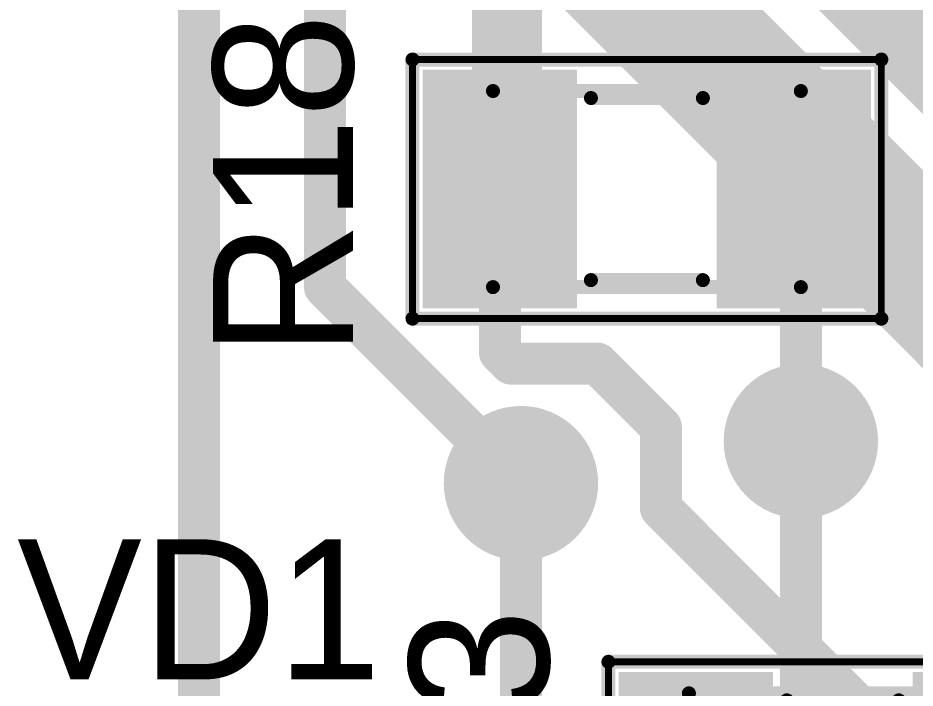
# Model space of a CAD drawing. Header units: millimetres. Extents: x 29.9 to 75.1, y 29.9 to 100.1.
# Drawn here: x 60.11 to 66.52, y 51.74 to 56.52 of the extents above; entities that cross this region are included whole.
import ezdxf

# ---------------------------------------------------------------- set-up
doc = ezdxf.new("R2010")
doc.units = ezdxf.units.MM
for name, color, linetype in [('BottomLayer', 5, 'Continuous'), ('BottomSolder', 6, 'Continuous'), ('Mechanical13', 56, 'Continuous'), ('Mechanical15', 56, 'Continuous'), ('MultiLayer', 9, 'Continuous'), ('TopLayer', 1, 'Continuous'), ('TopOverlay', 2, 'Continuous'), ('TopPaste', 8, 'Continuous'), ('TopSolder', 216, 'Continuous'), ('ViaHoleLayer', 16, 'Continuous')]:
    doc.layers.add(name, color=color, linetype=linetype)

# ---------------------------------------------------------------- blocks, each defined once
blk = doc.blocks.new('SMD_R_0805_1221')
at = {"layer": 'Mechanical13', "const_width": 0.1}
for points in [[(-1.1, -0.7), (-1.1, 0.7)], [(-1.1, 0.7), (1.1, 0.7)], [(1.1, -0.7), (1.1, 0.7)], [(-1.1, -0.7), (1.1, -0.7)]]:
    blk.add_lwpolyline(points, dxfattribs=at)
at = {"layer": 'Mechanical13', "const_width": 0.05}
for points in [[(-1.125, 0.7, 1), (-1.075, 0.7, 1)], [(-1.125, 0.7, 1), (-1.075, 0.7, 1)], [(1.075, 0.7, 1), (1.125, 0.7, 1)], [(1.075, 0.7, 1), (1.125, 0.7, 1)], [(-1.125, -0.7, 1), (-1.075, -0.7, 1)], [(-1.125, -0.7, 1), (-1.075, -0.7, 1)], [(1.075, -0.7, 1), (1.125, -0.7, 1)], [(1.075, -0.7, 1), (1.125, -0.7, 1)]]:
    blk.add_lwpolyline(points, format="xyb", close=True, dxfattribs=at)
at = {"layer": 'Mechanical15', "const_width": 0.05}
for points in [[(-1.675, -0.925), (-1.675, 0.925)], [(-1.675, 0.925), (1.675, 0.925)], [(1.675, -0.925), (1.675, 0.925)], [(-1.675, -0.925), (1.675, -0.925)]]:
    blk.add_lwpolyline(points, dxfattribs=at)
at = {"layer": 'Mechanical15', "const_width": 0.025}
for points in [[(-1.6875, 0.925, 1), (-1.6625, 0.925, 1)], [(-1.6875, 0.925, 1), (-1.6625, 0.925, 1)], [(1.6625, 0.925, 1), (1.6875, 0.925, 1)], [(1.6625, 0.925, 1), (1.6875, 0.925, 1)], [(-1.6875, -0.925, 1), (-1.6625, -0.925, 1)], [(-1.6875, -0.925, 1), (-1.6625, -0.925, 1)], [(1.6625, -0.925, 1), (1.6875, -0.925, 1)], [(1.6625, -0.925, 1), (1.6875, -0.925, 1)]]:
    blk.add_lwpolyline(points, format="xyb", close=True, dxfattribs=at)
at = {"layer": 'TopLayer'}
for points in [[(-0.6, -0.75), (-0.6, 0.75), (-1.5, -0.75), (-1.5, 0.75)], [(1.5, -0.75), (1.5, 0.75), (0.6, -0.75), (0.6, 0.75)]]:
    blk.add_solid(points, dxfattribs=at)
at = {"layer": 'TopOverlay', "const_width": 0.1}
for points in [[(-1.675, 0.925), (1.675, 0.925)], [(-1.675, -0.925), (-1.675, 0.925)], [(1.675, -0.925), (1.675, 0.925)], [(-0.4, 0.65), (0.4, 0.65)], [(-0.4, -0.65), (0.4, -0.65)], [(-1.675, -0.925), (1.675, -0.925)]]:
    blk.add_lwpolyline(points, dxfattribs=at)
at = {"layer": 'TopOverlay', "const_width": 0.05}
for points in [[(-1.7, 0.925, 1), (-1.65, 0.925, 1)], [(-1.7, 0.925, 1), (-1.65, 0.925, 1)], [(1.65, 0.925, 1), (1.7, 0.925, 1)], [(1.65, 0.925, 1), (1.7, 0.925, 1)], [(-0.425, 0.65, 1), (-0.375, 0.65, 1)], [(0.375, 0.65, 1), (0.425, 0.65, 1)], [(-0.425, -0.65, 1), (-0.375, -0.65, 1)], [(0.375, -0.65, 1), (0.425, -0.65, 1)], [(-1.7, -0.925, 1), (-1.65, -0.925, 1)], [(-1.7, -0.925, 1), (-1.65, -0.925, 1)], [(1.65, -0.925, 1), (1.7, -0.925, 1)], [(1.65, -0.925, 1), (1.7, -0.925, 1)]]:
    blk.add_lwpolyline(points, format="xyb", close=True, dxfattribs=at)
at = {"layer": 'TopPaste'}
for points in [[(-0.6, -0.75), (-0.6, 0.75), (-1.5, -0.75), (-1.5, 0.75)], [(1.5, -0.75), (1.5, 0.75), (0.6, -0.75), (0.6, 0.75)]]:
    blk.add_solid(points, dxfattribs=at)
at = {"layer": 'TopSolder'}
for points in [[(-0.4984, -0.8516), (-0.4984, 0.8516), (-1.6016, -0.8516), (-1.6016, 0.8516)], [(1.6016, -0.8516), (1.6016, 0.8516), (0.4984, -0.8516), (0.4984, 0.8516)]]:
    blk.add_solid(points, dxfattribs=at)
blk = doc.blocks.new('SMD_R_0805_1239')
at = {"layer": 'Mechanical13', "const_width": 0.1}
for points in [[(-1.1, 0.7), (-1.1, -0.7)], [(1.1, 0.7), (-1.1, 0.7)], [(1.1, 0.7), (1.1, -0.7)], [(1.1, -0.7), (-1.1, -0.7)]]:
    blk.add_lwpolyline(points, dxfattribs=at)
at = {"layer": 'Mechanical13', "const_width": 0.05}
for points in [[(-1.125, 0.7, 1), (-1.075, 0.7, 1)], [(-1.125, 0.7, 1), (-1.075, 0.7, 1)], [(1.075, 0.7, 1), (1.125, 0.7, 1)], [(1.075, 0.7, 1), (1.125, 0.7, 1)], [(-1.125, -0.7, 1), (-1.075, -0.7, 1)], [(-1.125, -0.7, 1), (-1.075, -0.7, 1)], [(1.075, -0.7, 1), (1.125, -0.7, 1)], [(1.075, -0.7, 1), (1.125, -0.7, 1)]]:
    blk.add_lwpolyline(points, format="xyb", close=True, dxfattribs=at)
at = {"layer": 'Mechanical15', "const_width": 0.05}
for points in [[(-1.675, 0.925), (-1.675, -0.925)], [(1.675, 0.925), (-1.675, 0.925)], [(1.675, 0.925), (1.675, -0.925)], [(1.675, -0.925), (-1.675, -0.925)]]:
    blk.add_lwpolyline(points, dxfattribs=at)
at = {"layer": 'Mechanical15', "const_width": 0.025}
for points in [[(-1.6875, 0.925, 1), (-1.6625, 0.925, 1)], [(-1.6875, 0.925, 1), (-1.6625, 0.925, 1)], [(1.6625, 0.925, 1), (1.6875, 0.925, 1)], [(1.6625, 0.925, 1), (1.6875, 0.925, 1)], [(-1.6875, -0.925, 1), (-1.6625, -0.925, 1)], [(-1.6875, -0.925, 1), (-1.6625, -0.925, 1)], [(1.6625, -0.925, 1), (1.6875, -0.925, 1)], [(1.6625, -0.925, 1), (1.6875, -0.925, 1)]]:
    blk.add_lwpolyline(points, format="xyb", close=True, dxfattribs=at)
at = {"layer": 'TopLayer'}
for points in [[(-0.6, -0.75), (-0.6, 0.75), (-1.5, -0.75), (-1.5, 0.75)], [(1.5, -0.75), (1.5, 0.75), (0.6, -0.75), (0.6, 0.75)]]:
    blk.add_solid(points, dxfattribs=at)
at = {"layer": 'TopOverlay', "const_width": 0.1}
for points in [[(1.675, 0.925), (-1.675, 0.925)], [(-1.675, 0.925), (-1.675, -0.925)], [(1.675, 0.925), (1.675, -0.925)], [(0.4, 0.65), (-0.4, 0.65)], [(0.4, -0.65), (-0.4, -0.65)], [(1.675, -0.925), (-1.675, -0.925)]]:
    blk.add_lwpolyline(points, dxfattribs=at)
at = {"layer": 'TopOverlay', "const_width": 0.05}
for points in [[(-1.7, 0.925, 1), (-1.65, 0.925, 1)], [(-1.7, 0.925, 1), (-1.65, 0.925, 1)], [(1.65, 0.925, 1), (1.7, 0.925, 1)], [(1.65, 0.925, 1), (1.7, 0.925, 1)], [(-0.425, 0.65, 1), (-0.375, 0.65, 1)], [(0.375, 0.65, 1), (0.425, 0.65, 1)], [(-0.425, -0.65, 1), (-0.375, -0.65, 1)], [(0.375, -0.65, 1), (0.425, -0.65, 1)], [(-1.7, -0.925, 1), (-1.65, -0.925, 1)], [(-1.7, -0.925, 1), (-1.65, -0.925, 1)], [(1.65, -0.925, 1), (1.7, -0.925, 1)], [(1.65, -0.925, 1), (1.7, -0.925, 1)]]:
    blk.add_lwpolyline(points, format="xyb", close=True, dxfattribs=at)
at = {"layer": 'TopPaste'}
for points in [[(-0.6, -0.75), (-0.6, 0.75), (-1.5, -0.75), (-1.5, 0.75)], [(1.5, -0.75), (1.5, 0.75), (0.6, -0.75), (0.6, 0.75)]]:
    blk.add_solid(points, dxfattribs=at)
at = {"layer": 'TopSolder'}
for points in [[(-0.4984, -0.8516), (-0.4984, 0.8516), (-1.6016, -0.8516), (-1.6016, 0.8516)], [(1.6016, -0.8516), (1.6016, 0.8516), (0.4984, -0.8516), (0.4984, 0.8516)]]:
    blk.add_solid(points, dxfattribs=at)

msp = doc.modelspace()

# ---------------------------------------------------------------- linework, layer by layer
at = {"layer": 'BottomLayer'}
for points, const_width in [([(64.7, 58.4137), (68.4, 54.7137)], 1), ([(63.446, 57.854), (67.028, 54.272)], 1), ([(65.7, 50.7), (65.7, 53.5)], 0.3), ([(63.7, 44.2), (63.7, 53.2)], 0.3)]:
    msp.add_lwpolyline(points, dxfattribs=dict(at, const_width=const_width))
for points, const_width in [([(65.475, 53.5, 1), (65.925, 53.5, 1)], 0.45), ([(63.475, 53.2, 1), (63.925, 53.2, 1)], 0.45), ([(65.625, 53.5, 1), (65.775, 53.5, 1)], 0.15), ([(63.625, 53.2, 1), (63.775, 53.2, 1)], 0.15)]:
    msp.add_lwpolyline(points, format="xyb", close=True, dxfattribs=dict(at, const_width=const_width))
at = {"layer": 'BottomSolder', "const_width": 0.5516}
for points in [[(65.4242, 53.5, 1), (65.9758, 53.5, 1)], [(63.4242, 53.2, 1), (63.9758, 53.2, 1)]]:
    msp.add_lwpolyline(points, format="xyb", close=True, dxfattribs=at)
at = {"layer": 'MultiLayer', "const_width": 0.45}
for points in [[(65.475, 53.5, 1), (65.925, 53.5, 1)], [(63.475, 53.2, 1), (63.925, 53.2, 1)]]:
    msp.add_lwpolyline(points, format="xyb", close=True, dxfattribs=at)
at = {"layer": 'TopLayer'}
for points, const_width in [([(62.3, 54.6), (62.3, 58.2)], 0.3), ([(63.6, 55.35), (63.6, 57.95)], 0.5), ([(61.4, 50.95), (61.4, 57.1)], 0.3), ([(63.55, 55.3), (63.6, 55.35)], 0.75), ([(65.65, 55.3), (65.65, 55.6)], 0.3), ([(65.65, 55.6), (65.7, 55.55)], 0.3), ([(65.7, 55.25), (65.7, 55.55)], 0.3), ([(63.55, 54.1335), (63.55, 55.3)], 0.3), ([(65.65, 55.3), (65.7, 55.25)], 0.3), ([(65.7, 53.5), (65.7, 55.25)], 0.3), ([(62.3, 54.6), (63.7, 53.2)], 0.3), ([(63.55, 54.1335), (63.6295, 54.054)], 0.3), ([(63.6295, 54.054), (64.246, 54.054)], 0.3), ([(64.246, 54.054), (64.7, 53.6)], 0.3), ([(64.7, 53.0213), (64.7, 53.6)], 0.3), ([(63.7, 49.2501), (63.7, 53.1)], 0.3), ([(64.7, 53.0213), (66.196, 51.5253)], 0.3)]:
    msp.add_lwpolyline(points, dxfattribs=dict(at, const_width=const_width))
for points, const_width in [([(63.4125, 55.35, 1), (63.7875, 55.35, 1)], 0.375), ([(65.575, 55.6, 1), (65.725, 55.6, 1)], 0.15), ([(65.575, 55.6, 1), (65.725, 55.6, 1)], 0.15), ([(63.3625, 55.3, 1), (63.7375, 55.3, 1)], 0.375), ([(65.625, 55.55, 1), (65.775, 55.55, 1)], 0.15), ([(65.625, 55.55, 1), (65.775, 55.55, 1)], 0.15), ([(63.475, 55.35, 1), (63.725, 55.35, 1)], 0.25), ([(63.475, 55.3, 1), (63.625, 55.3, 1)], 0.15), ([(65.575, 55.3, 1), (65.725, 55.3, 1)], 0.15), ([(65.575, 55.3, 1), (65.725, 55.3, 1)], 0.15), ([(65.625, 55.25, 1), (65.775, 55.25, 1)], 0.15), ([(65.625, 55.25, 1), (65.775, 55.25, 1)], 0.15), ([(65.625, 55.25, 1), (65.775, 55.25, 1)], 0.15), ([(62.225, 54.6, 1), (62.375, 54.6, 1)], 0.15), ([(62.225, 54.6, 1), (62.375, 54.6, 1)], 0.15), ([(63.475, 54.1335, 1), (63.625, 54.1335, 1)], 0.15), ([(63.475, 54.1335, 1), (63.625, 54.1335, 1)], 0.15), ([(63.5545, 54.054, 1), (63.7045, 54.054, 1)], 0.15), ([(63.5545, 54.054, 1), (63.7045, 54.054, 1)], 0.15), ([(64.171, 54.054, 1), (64.321, 54.054, 1)], 0.15), ([(64.171, 54.054, 1), (64.321, 54.054, 1)], 0.15), ([(65.475, 53.5, 1), (65.925, 53.5, 1)], 0.45), ([(64.625, 53.6, 1), (64.775, 53.6, 1)], 0.15), ([(64.625, 53.6, 1), (64.775, 53.6, 1)], 0.15), ([(63.475, 53.2, 1), (63.925, 53.2, 1)], 0.45), ([(65.625, 53.5, 1), (65.775, 53.5, 1)], 0.15), ([(63.625, 53.2, 1), (63.775, 53.2, 1)], 0.15), ([(63.625, 53.1, 1), (63.775, 53.1, 1)], 0.15), ([(64.625, 53.0213, 1), (64.775, 53.0213, 1)], 0.15), ([(64.625, 53.0213, 1), (64.775, 53.0213, 1)], 0.15)]:
    msp.add_lwpolyline(points, format="xyb", close=True, dxfattribs=dict(at, const_width=const_width))
at = {"layer": 'TopSolder', "const_width": 0.5516}
for points in [[(65.4242, 53.5, 1), (65.9758, 53.5, 1)], [(63.4242, 53.2, 1), (63.9758, 53.2, 1)]]:
    msp.add_lwpolyline(points, format="xyb", close=True, dxfattribs=at)
at = {"layer": 'ViaHoleLayer', "const_width": 0.25}
for points in [[(65.575, 53.5, 1), (65.825, 53.5, 1)], [(63.575, 53.2, 1), (63.825, 53.2, 1)]]:
    msp.add_lwpolyline(points, format="xyb", close=True, dxfattribs=at)

# ---------------------------------------------------------------- block references
for name, p, rotation in [('SMD_R_0805_1239', (64.6, 55.3), 180), ('SMD_R_0805_1221', (66, 51), 360)]:
    msp.add_blockref(name, p, dxfattribs=dict(rotation=rotation))

# ---------------------------------------------------------------- texts
at = {"layer": 'TopOverlay'}
for s, p in [('R18', (62.5, 54.1)), ('DA3', (63.9, 49.7))]:
    msp.add_text(s, height=1, rotation=90, dxfattribs=at).set_placement(p)
msp.add_text('VD1', height=1, dxfattribs=at).set_placement((60.1, 51.8))

doc.saveas('drawing.dxf')
